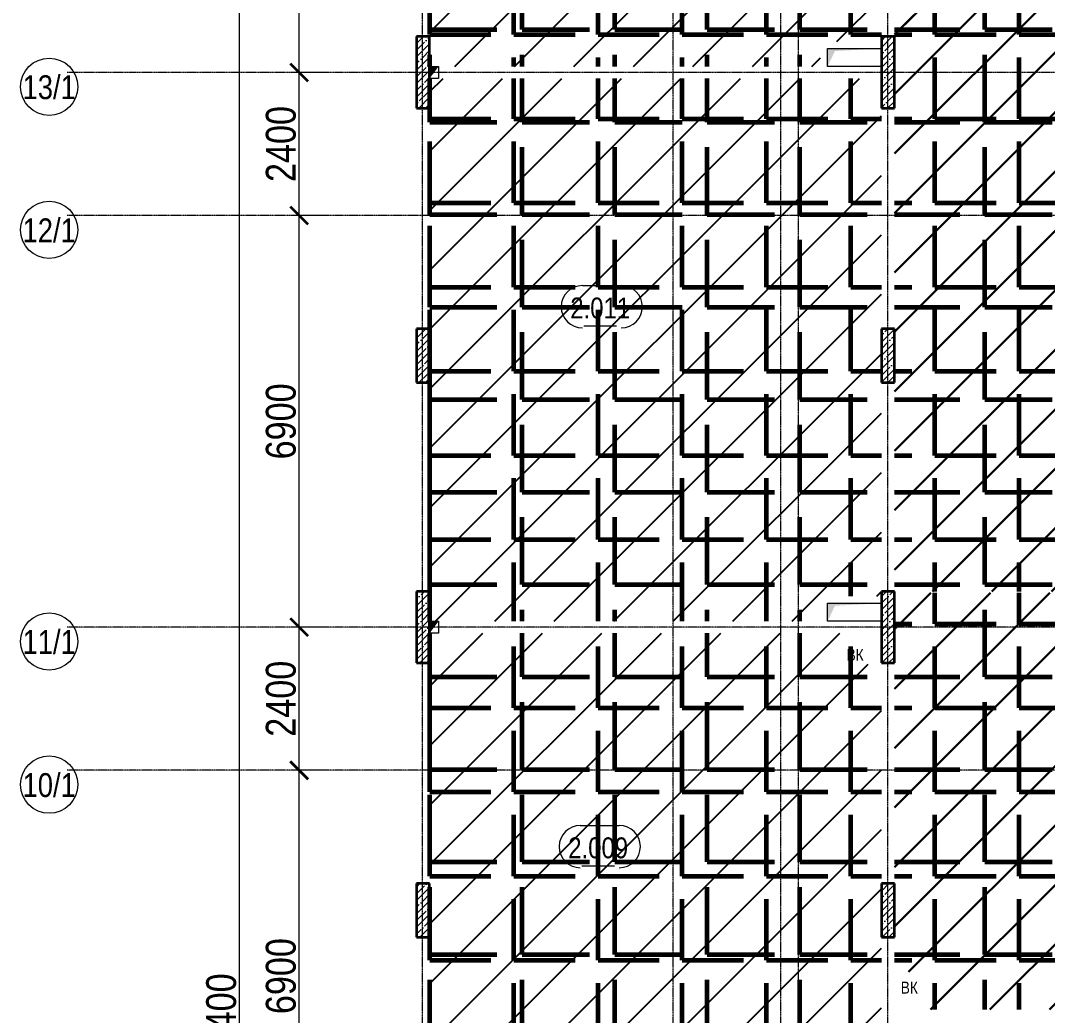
# Model space of a CAD drawing. Header units: millimetres. Extents: x -65509 to 912790, y 446 to 713294.
# Drawn here: x -6855 to 10353, y 203667 to 220347 of the extents above; entities that cross this region are included whole.
import ezdxf
from ezdxf.enums import TextEntityAlignment as Align

# ---------------------------------------------------------------- set-up
doc = ezdxf.new("R2010")
doc.units = ezdxf.units.MM
doc.linetypes.add('CENTER2', pattern=[28.575, 19.05, -3.175, 3.175, -3.175])
doc.linetypes.add('HIDDEN2', pattern=[4.7625, 3.175, -1.5875])
doc.layers.get('Defpoints').update_dxf_attribs({"color": 250})
doc.layers.add('1.1) Нал. пол 1 вып. классы в 1 блоке', color=5, linetype='Continuous')
for name, color, linetype, lineweight in [('8.1) Нал. пол 8 вып.', 190, 'Continuous', 30), ('8.2) Линолеум 8 вып', 90, 'Continuous', 60), ('9.1) Линолеум 9  9.2 Инв', 3, 'Continuous', 60), ('АР_Area', 250, 'Continuous', 5), ('АР_Колонны', 250, 'Continuous', 30), ('АР_Стены ЖБ', 250, 'Continuous', 35), ('АР_Штриховка', 250, 'Continuous', 0), ('ВК_Шахты', 250, 'Continuous', 9), ('ОВ_Классы', 250, 'Continuous', 0), ('ОВ_Отопление', 250, 'Continuous', 5), ('РД_Оси_100', 250, 'Continuous', 0), ('РД_Оси_размер', 250, 'Continuous', 0)]:
    doc.layers.add(name, color=color, linetype=linetype, lineweight=lineweight)
doc.styles.add('style1', font='ARIALN.TTF')
doc.styles.add('ккк', font='isocpeur.ttf', dxfattribs={"width": 0.85, "oblique": 15})
doc.dimstyles.new('Dim100_ареал', dxfattribs={"dimscale": 100, "dimtxt": 2.5, "dimasz": 1, "dimexe": 1, "dimexo": 1, "dimgap": 0.5, "dimtad": 1, "dimzin": 12, "dimdsep": 46, "dimtxsty": 'style1', "dimblk": 'ARCHTICK', "dimcen": 1, "dimdle": 1, "dimclrd": 256, "dimclre": 256, "dimaunit": 1, "dimadec": 0, "dimazin": 3, "dimtfac": 1, "dimtmove": 1, "dimatfit": 3, "dimldrblk": 'OPEN30', "dimfxl": 4, "dimfxlon": 1, "dimtolj": 1, "dimtzin": 0, "dimlwd": 9, "dimlwe": 9, "dimarcsym": 0})
pattern_1 = [(45, (-1573151.94, 141213.05), (-498.4042, 498.4042), [])]
pattern_2 = [(45, (-74007.1, 311187.15), (-112.2532, 112.2532), []), (45, (-73894.85, 311187.15), (-112.2532, 112.2532), [198.4375, -39.6875, 0, -39.6875])]
pattern_3 = [(0, (0, 0), (0, 1550.67), [1127.76, -422.91]), (90, (0, 0), (-1550.67, 9e-14), [1127.76, -422.91])]
pattern_4 = [(0, (0, 0), (0, 1410.97), [1026.16, -384.81]), (90, (0, 0), (-1410.97, 9e-14), [1026.16, -384.81])]

# ---------------------------------------------------------------- blocks, each defined once
blk = doc.blocks.new('otv')
at = {"linetype": 'Continuous'}
blk.add_lwpolyline([(0, -1), (0, 0), (1, 0), (1, -1)], close=True, dxfattribs=at)
blk.add_solid([(0, -1), (0, 0), (0.135, -0.137), (1, 0)], dxfattribs=at)
blk = doc.blocks.new('otv_в_стене')
at = {"linetype": 'Continuous'}
blk.add_lwpolyline([(0, -1), (0, 0), (1, 0), (1, -1)], close=True, dxfattribs=at)
blk.add_solid([(0, -1), (0, 0), (0.5, -0.5), (1, 0)], dxfattribs=at)
blk = doc.blocks.new('A-iden')
at = {"linetype": 'Continuous', "lineweight": 5}
blk.add_circle((0, -4), 3, dxfattribs=at)
at = {"color": 0, "linetype": 'Continuous', "lineweight": 20, "style": 'ккк', "width": 0.85}
blk.add_attdef('ID', text='', height=8, dxfattribs=at).set_placement((0.31, -3.85), align=Align.MIDDLE_CENTER)
blk = doc.blocks.new('_ArchTick')
at = {"color": 0, "linetype": 'ByBlock', "const_width": 0.15}
blk.add_lwpolyline([(-0.5, -0.5), (0.5, 0.5)], dxfattribs=at)
blk = doc.blocks.new('*D69')
at = {"layer": 'Defpoints', "color": 0, "transparency": 16777216}
for p in [(1193587, 165313), (1194587, 165313), (1194587, 158413)]:
    blk.add_point(p, dxfattribs=at)
at = {"layer": 'РД_Оси_размер', "lineweight": 9, "transparency": 16777216}
for p, q in [((1193587, 158313), (1193587, 165413)), ((1193987, 165313), (1193487, 165313)), ((1193987, 158413), (1193487, 158413))]:
    blk.add_line(p, q, dxfattribs=at)
at = {"layer": 'РД_Оси_размер', "lineweight": 9, "transparency": 16777216, "xscale": 300, "yscale": 300, "zscale": 300}
for p, rotation in [((1193587, 165313), 90), ((1193587, 158413), 270)]:
    blk.add_blockref('_ArchTick', p, dxfattribs=dict(at, rotation=rotation))
at = {"layer": 'РД_Оси_размер', "color": 0, "transparency": 16777216, "insert": (1193282, 161863), "char_height": 500, "attachment_point": 5, "rotation": 90, "style": 'style1'}
blk.add_mtext('\\A1;6900', dxfattribs=at)
blk = doc.blocks.new('_Open30')
at = {"color": 0, "linetype": 'ByBlock', "lineweight": -2}
for p, q in [((-1, 0.268), (0, 0)), ((0, 0), (-1, -0.268)), ((0, 0), (-1, 0))]:
    blk.add_line(p, q, dxfattribs=at)
blk = doc.blocks.new('*D70')
at = {"layer": 'Defpoints', "color": 0, "transparency": 16777216}
for p in [(1193587, 167713), (1194587, 167713), (1194587, 165313)]:
    blk.add_point(p, dxfattribs=at)
at = {"layer": 'РД_Оси_размер', "lineweight": 9, "transparency": 16777216}
for p, q in [((1193587, 165213), (1193587, 167813)), ((1193987, 167713), (1193487, 167713)), ((1193987, 165313), (1193487, 165313))]:
    blk.add_line(p, q, dxfattribs=at)
at = {"layer": 'РД_Оси_размер', "lineweight": 9, "transparency": 16777216, "xscale": 300, "yscale": 300, "zscale": 300}
for p, rotation in [((1193587, 167713), 90), ((1193587, 165313), 270)]:
    blk.add_blockref('_ArchTick', p, dxfattribs=dict(at, rotation=rotation))
at = {"layer": 'РД_Оси_размер', "color": 0, "transparency": 16777216, "insert": (1193282, 166513), "char_height": 500, "attachment_point": 5, "rotation": 90, "style": 'style1'}
blk.add_mtext('\\A1;2400', dxfattribs=at)
blk = doc.blocks.new('*D71')
at = {"layer": 'Defpoints', "color": 0, "transparency": 16777216}
for p in [(1193587, 174613), (1194587, 174613), (1194587, 167713)]:
    blk.add_point(p, dxfattribs=at)
at = {"layer": 'РД_Оси_размер', "lineweight": 9, "transparency": 16777216}
for p, q in [((1193587, 167613), (1193587, 174713)), ((1193987, 174613), (1193487, 174613)), ((1193987, 167713), (1193487, 167713))]:
    blk.add_line(p, q, dxfattribs=at)
at = {"layer": 'РД_Оси_размер', "lineweight": 9, "transparency": 16777216, "xscale": 300, "yscale": 300, "zscale": 300}
for p, rotation in [((1193587, 174613), 90), ((1193587, 167713), 270)]:
    blk.add_blockref('_ArchTick', p, dxfattribs=dict(at, rotation=rotation))
at = {"layer": 'РД_Оси_размер', "color": 0, "transparency": 16777216, "insert": (1193282, 171163), "char_height": 500, "attachment_point": 5, "rotation": 90, "style": 'style1'}
blk.add_mtext('\\A1;6900', dxfattribs=at)
blk = doc.blocks.new('*D72')
at = {"layer": 'Defpoints', "color": 0, "transparency": 16777216}
for p in [(1193587, 177013), (1194587, 177013), (1194587, 174613)]:
    blk.add_point(p, dxfattribs=at)
at = {"layer": 'РД_Оси_размер', "lineweight": 9, "transparency": 16777216}
for p, q in [((1193587, 174513), (1193587, 177113)), ((1193987, 177013), (1193487, 177013)), ((1193987, 174613), (1193487, 174613))]:
    blk.add_line(p, q, dxfattribs=at)
at = {"layer": 'РД_Оси_размер', "lineweight": 9, "transparency": 16777216, "xscale": 300, "yscale": 300, "zscale": 300}
for p, rotation in [((1193587, 177013), 90), ((1193587, 174613), 270)]:
    blk.add_blockref('_ArchTick', p, dxfattribs=dict(at, rotation=rotation))
at = {"layer": 'РД_Оси_размер', "color": 0, "transparency": 16777216, "insert": (1193282, 175813), "char_height": 500, "attachment_point": 5, "rotation": 90, "style": 'style1'}
blk.add_mtext('\\A1;2400', dxfattribs=at)
blk = doc.blocks.new('*D74')
at = {"layer": 'Defpoints', "color": 0, "transparency": 16777216}
for p in [(1193587, 183613), (1194587, 183613), (1194587, 177013)]:
    blk.add_point(p, dxfattribs=at)
at = {"layer": 'РД_Оси_размер', "lineweight": 9, "transparency": 16777216}
for p, q in [((1193987, 183613), (1193487, 183613)), ((1193587, 176913), (1193587, 183713)), ((1193987, 177013), (1193487, 177013))]:
    blk.add_line(p, q, dxfattribs=at)
at = {"layer": 'РД_Оси_размер', "lineweight": 9, "transparency": 16777216, "xscale": 300, "yscale": 300, "zscale": 300}
for p, rotation in [((1193587, 183613), 90), ((1193587, 177013), 270)]:
    blk.add_blockref('_ArchTick', p, dxfattribs=dict(at, rotation=rotation))
at = {"layer": 'РД_Оси_размер', "color": 0, "transparency": 16777216, "insert": (1193282, 180313), "char_height": 500, "attachment_point": 5, "rotation": 90, "style": 'style1'}
blk.add_mtext('\\A1;6600', dxfattribs=at)
blk = doc.blocks.new('*D92')
at = {"layer": 'Defpoints', "color": 0, "transparency": 16777216}
for p in [(1192587, 186313), (1194587, 186313), (1194587, 135913)]:
    blk.add_point(p, dxfattribs=at)
at = {"layer": 'РД_Оси_размер', "lineweight": 9, "transparency": 16777216}
for p, q in [((1192587, 135813), (1192587, 186413)), ((1192987, 186313), (1192487, 186313)), ((1192987, 135913), (1192487, 135913))]:
    blk.add_line(p, q, dxfattribs=at)
at = {"layer": 'РД_Оси_размер', "lineweight": 9, "transparency": 16777216, "xscale": 300, "yscale": 300, "zscale": 300}
for p, rotation in [((1192587, 186313), 90), ((1192587, 135913), 270)]:
    blk.add_blockref('_ArchTick', p, dxfattribs=dict(at, rotation=rotation))
at = {"layer": 'РД_Оси_размер', "color": 0, "transparency": 16777216, "insert": (1192282, 161113), "char_height": 500, "attachment_point": 5, "rotation": 90, "style": 'style1'}
blk.add_mtext('\\A1;50400', dxfattribs=at)
blk = doc.blocks.new('MOK-МаркаПом_овал_ареал')
for p, q in [((-2.99, 3.76), (3.52, 3.76)), ((-2.75, -3), (2.75, -3))]:
    blk.add_line(p, q)
for centre, radius, start, end in [((-2.99, 0.21), 3.55, 90, 270), ((3.52, 0.21), 3.55, 270, 90), ((-7.41, 0), 7.16, 0, 0.001)]:
    blk.add_arc(centre, radius, start, end)
at = {"color": 0, "style": 'style1'}
blk.add_attdef('АР-ПОМЕЩЕНИЕ:НОМЕР', text='', height=3, dxfattribs=at).set_placement((0.26, 0), align=Align.MIDDLE)
blk = doc.blocks.new('оси_рен')
at = {"layer": 'РД_Оси_100', "color": 251, "linetype": 'CENTER2', "true_color": 0x636466}
for p, q in [((1195652.916, 135558.25), (1195652.916, 223268.25)), ((1199852.916, 135558.25), (1199852.916, 223268.25)), ((1225207.916, 177013.25), (1189697.958, 177013.25)), ((1225207.916, 174613.25), (1189697.958, 174613.25)), ((1225207.916, 167713.25), (1189697.958, 167713.25)), ((1225207.916, 165313.25), (1189697.958, 165313.25))]:
    blk.add_line(p, q, dxfattribs=at)
for points in [[(1201652.916, 223268.25), (1201652.916, 135558.25)], [(1201952.916, 135558.25), (1201952.916, 223268.25)], [(1203452.916, 135558.25), (1203452.916, 223268.25)]]:
    blk.add_lwpolyline(points, dxfattribs=at)
at = {"layer": 'РД_Оси_100', "color": 251, "true_color": 0x636466}
ref = blk.add_blockref('A-iden', (1189397.958, 177413.25), dxfattribs=dict(at, xscale=160, yscale=160))
ref.add_attrib('ID', '13/1', dxfattribs={"layer": '0', "linetype": 'Continuous', "height": 400, "style": 'style1'}).set_placement((1189397.958, 176773.25), align=Align.MIDDLE)
ref = blk.add_blockref('A-iden', (1189397.958, 175013.25), dxfattribs=dict(at, xscale=160, yscale=160))
ref.add_attrib('ID', '12/1', dxfattribs={"layer": '0', "linetype": 'Continuous', "height": 400, "style": 'style1'}).set_placement((1189397.958, 174373.25), align=Align.MIDDLE)
ref = blk.add_blockref('A-iden', (1189397.958, 168113.25), dxfattribs=dict(at, xscale=160, yscale=160))
ref.add_attrib('ID', '11/1', dxfattribs={"layer": '0', "linetype": 'Continuous', "height": 400, "style": 'style1'}).set_placement((1189397.958, 167473.25), align=Align.MIDDLE)
ref = blk.add_blockref('A-iden', (1189397.958, 165713.25), dxfattribs=dict(at, xscale=160, yscale=160))
ref.add_attrib('ID', '10/1', dxfattribs={"layer": '0', "linetype": 'Continuous', "height": 400, "style": 'style1'}).set_placement((1189397.958, 165073.25), align=Align.MIDDLE)
at = {"layer": 'РД_Оси_размер', "color": 251, "true_color": 0x636466}
for base, p1, p2, picture, middle in [((1192587.313, 186313.25), (1194587.313, 135913.25), (1194587.313, 186313.25), '*D92', (1192282.026, 161113.25)), ((1193587.313, 183613.25), (1194587.313, 177013.25), (1194587.313, 183613.25), '*D74', (1193282.026, 180313.25)), ((1193587.313, 177013.25), (1194587.313, 174613.25), (1194587.313, 177013.25), '*D72', (1193282.026, 175813.25)), ((1193587.313, 174613.25), (1194587.313, 167713.25), (1194587.313, 174613.25), '*D71', (1193282.026, 171163.25)), ((1193587.313, 167713.25), (1194587.313, 165313.25), (1194587.313, 167713.25), '*D70', (1193282.026, 166513.25)), ((1193587.313, 165313.25), (1194587.313, 158413.25), (1194587.313, 165313.25), '*D69', (1193282.026, 161863.25))]:
    dim = blk.add_linear_dim(base=base, p1=p1, p2=p2, angle=90, dimstyle='Dim100_ареал', override={"dimtxt": 5, "dimasz": 3}, dxfattribs=at)
    dim.commit()
    dim.dimension.update_dxf_attribs({"geometry": picture, "text_midpoint": middle})

msp = doc.modelspace()

# ---------------------------------------------------------------- hatches: boundary and pattern name
at = {"layer": '1.1) Нал. пол 1 вып. классы в 1 блоке'}
h = msp.add_hatch(dxfattribs=at)
h.set_pattern_fill('ANSI31', color=256, scale=222)
h.set_pattern_definition(pattern_1)
h.paths.add_polyline_path([(7350, 228651.988), (0, 228651.988), (0, 227776.987), (-20, 227776.987), (-20, 224476.987), (0, 224476.987), (0, 223576.987), (-20, 223576.987), (-20, 222376.987), (-20, 221476.987), (-20, 220276.987), (-20, 220076.987), (0, 220076.987), (0, 219576.987), (150, 219576.987), (6550, 219576.987), (6550, 219996.987), (7570, 219996.987), (7570, 220076.987), (7570, 223576.987), (7570, 224476.987), (7570, 224876.987), (7570, 227776.987), (7570, 228231.987), (7350, 228231.987)])
h = msp.add_hatch(dxfattribs=at)
h.set_pattern_fill('ANSI31', color=256, scale=222)
h.set_pattern_definition(pattern_1)
h.paths.add_polyline_path([(7570, 218576.987), (7570, 218876.987), (7570, 219376.987), (0, 219376.987), (0, 218876.987), (-20, 218476.987), (-20, 215176.987), (0, 215176.987), (0, 214276.987), (-20, 213076.987), (-20, 212176.987), (-20, 210976.987), (-20, 210776.987), (0, 210776.987), (0, 210276.988), (150, 210276.988), (6550, 210276.988), (6550, 210696.988), (7570, 210696.988), (7570, 210776.987), (7570, 214276.988), (7570, 215176.987), (7570, 215676.987)])
h = msp.add_hatch(dxfattribs=at)
h.set_pattern_fill('ANSI31', color=256, scale=222)
h.set_pattern_definition(pattern_1)
h.paths.add_polyline_path([(7570, 209276.988), (7570, 209406.988), (7350, 209406.988), (7350, 210076.988), (0, 210076.988), (0, 209576.987), (-20, 209176.988), (-20, 205876.988), (0, 205876.988), (0, 204976.988), (-20, 203776.988), (-20, 202876.988), (-20, 201676.988), (-20, 201476.987), (0, 201476.987), (0, 200977.146), (150, 200977.146), (6550, 200977.146), (6550, 201397.146), (7570, 201397.146), (7570, 201476.987), (7570, 201876.988), (7570, 203766.987), (7570, 204276.987), (7570, 204976.988), (7570, 205876.988), (7570, 206376.988)])
h.paths.add_polyline_path([(6928.86, 209503.97), (7314.945, 209503.97), (7314.945, 209920.341), (6928.86, 209920.341)], flags=24)
at = {"layer": '8.1) Нал. пол 8 вып.'}
h = msp.add_hatch(dxfattribs=at)
h.set_pattern_fill('ANSI31', color=256, scale=222)
h.paths.add_polyline_path([(19880, 228651.988), (12080, 228651.988), (12080, 226186.987), (13280, 226186.987), (13280, 226186.988), (19860, 226186.988), (19860, 226476.987), (19880, 226476.987)])
h.paths.add_polyline_path([(19860, 230776.987), (19880, 230776.987), (19880, 233151.988), (13825, 233151.988), (13825, 228651.988), (19880, 228651.988), (19880, 229876.987), (19860, 229876.987)])
h.paths.add_polyline_path([(12070, 210751.988), (7790, 210751.988), (7790, 204396.987), (8310, 204396.987), (8310, 203766.987), (10700, 203766.987), (10700, 203816.987), (11450, 203816.987), (11450, 203766.987), (11550, 203766.987), (11550, 204396.987), (11561.98, 204396.987), (11561.91, 205210.001), (11561.91, 205518.998), (11561.847, 205518.998), (11561.777, 206332.011), (12070, 206331.763)])
h.paths.add_polyline_path([(12080, 228651.988), (7790, 228651.988), (7790, 210776.987), (12070, 210776.987), (12070, 211576.988), (12070, 212176.987), (12070, 213076.987), (12070, 213716.987), (11560, 213716.987), (11560, 213916.846), (11560, 214616.846), (11560, 214806.987), (11560, 214866.846), (11560, 215566.846), (11560, 215776.987), (11560, 215816.846), (11560, 216516.846), (11680, 216516.846), (11680, 215816.846), (11680, 215776.987), (12080, 215776.987)])
h.paths.add_polyline_path([(11944.96, 215758.532), (12521.427, 215758.532), (12521.427, 216037.741), (11944.96, 216037.741)], flags=9)
h.paths.add_polyline_path([(9460, 228231.988), (7790, 228231.988), (7790, 228651.988), (9460, 228651.988)], flags=16)
h = msp.add_hatch(dxfattribs=at)
h.set_pattern_fill('ANSI31', color=256, scale=222)
h.paths.add_polyline_path([(19860, 230776.987), (19872.253, 232231.988), (17680, 232231.988), (16593.632, 232239.688), (16593.632, 233151.988), (13825, 233151.988), (13825, 228651.988), (19880, 228651.988), (19880, 229876.987), (19860, 229876.987)])
h.paths.add_polyline_path([(19880, 228651.988), (12080, 228651.988), (12080, 226186.987), (13280, 226186.987), (13280, 226186.988), (19860, 226186.988), (19860, 226476.987)])
h.paths.add_polyline_path([(12070, 224426.988), (12070, 224646.988), (12070, 225596.988), (12070, 225966.988), (12080, 228651.988), (9460, 228651.988), (9460, 228231.988), (7790, 228231.988), (7790, 210776.987), (12070, 210776.987), (12070, 211576.988), (12070, 212176.987), (12070, 213076.987), (12070, 213716.987), (11560, 213716.987), (11560, 213916.846), (11560, 214616.846), (11560, 214806.987), (11560, 214866.846), (11560, 215566.846), (11560, 215776.987), (11560, 215816.846), (11560, 216516.846), (11560, 216746.987), (12070, 216746.987), (12070, 217526.988), (12070, 218626.988), (12070, 219026.988), (12070, 220126.988), (12070, 220901.743), (11850, 220901.743), (11850, 221191.743), (12070, 221191.743), (12070, 221326.987), (12070, 222426.987), (12070, 223326.987), (12070, 223326.988)])
h.paths.add_polyline_path([(12070, 210751.988), (7790, 210751.988), (7790, 204396.987), (8310, 204396.987), (8310, 203766.987), (10700, 203766.987), (10700, 203816.987), (11450, 203816.987), (11550, 203809.051), (11550, 204396.987), (11561.943, 205212.32), (11561.917, 205518.998), (11561.847, 205518.998), (11561.777, 206332.011), (12070, 206331.763)])
at = {"layer": '8.2) Линолеум 8 вып'}
h = msp.add_hatch(dxfattribs=at)
h.set_pattern_fill('ANGLE', color=256, scale=222)
h.set_pattern_definition(pattern_3)
h.paths.add_polyline_path([(19880, 228651.988), (12080, 228651.988), (12080, 226186.987), (13280, 226186.987), (13280, 226186.988), (19860, 226186.988), (19860, 226476.987), (19880, 226476.987)])
h.paths.add_polyline_path([(19860, 230776.987), (19880, 230776.987), (19880, 233151.988), (13825, 233151.988), (13825, 228651.988), (19880, 228651.988), (19880, 229876.987), (19860, 229876.987)])
h.paths.add_polyline_path([(12070, 210751.988), (7790, 210751.988), (7790, 204396.987), (8310, 204396.987), (8310, 203766.987), (10700, 203766.987), (10700, 203816.987), (11450, 203816.987), (11450, 203766.987), (11550, 203766.987), (11550, 204396.987), (11561.98, 204396.987), (11561.91, 205210.001), (11561.91, 205518.998), (11561.847, 205518.998), (11561.777, 206332.011), (12070, 206331.763)])
h.paths.add_polyline_path([(12080, 228651.988), (7790, 228651.988), (7790, 210776.987), (12070, 210776.987), (12070, 211576.988), (12070, 212176.987), (12070, 213076.987), (12070, 213716.987), (11560, 213716.987), (11560, 213916.846), (11560, 214616.846), (11560, 214806.987), (11560, 214866.846), (11560, 215566.846), (11560, 215776.987), (11560, 215816.846), (11560, 216516.846), (11680, 216516.846), (11680, 215816.846), (11680, 215776.987), (12080, 215776.987)])
h.paths.add_polyline_path([(11944.96, 215758.532), (12521.427, 215758.532), (12521.427, 216037.741), (11944.96, 216037.741)], flags=9)
h.paths.add_polyline_path([(9460, 228231.988), (7790, 228231.988), (7790, 228651.988), (9460, 228651.988)], flags=16)
h = msp.add_hatch(dxfattribs=at)
h.set_pattern_fill('ANGLE', color=256, scale=222)
h.set_pattern_definition(pattern_3)
h.paths.add_polyline_path([(19860, 230776.987), (19872.253, 232231.988), (17680, 232231.988), (16593.632, 232239.688), (16593.632, 233151.988), (13825, 233151.988), (13825, 228651.988), (19880, 228651.988), (19880, 229876.987), (19860, 229876.987)])
h.paths.add_polyline_path([(19880, 228651.988), (12080, 228651.988), (12080, 226186.987), (13280, 226186.987), (13280, 226186.988), (19860, 226186.988), (19860, 226476.987)])
h.paths.add_polyline_path([(12070, 224426.988), (12070, 224646.988), (12070, 225596.988), (12070, 225966.988), (12080, 228651.988), (9460, 228651.988), (9460, 228231.988), (7790, 228231.988), (7790, 210776.987), (12070, 210776.987), (12070, 211576.988), (12070, 212176.987), (12070, 213076.987), (12070, 213716.987), (11560, 213716.987), (11560, 213916.846), (11560, 214616.846), (11560, 214806.987), (11560, 214866.846), (11560, 215566.846), (11560, 215776.987), (11560, 215816.846), (11560, 216516.846), (11560, 216746.987), (12070, 216746.987), (12070, 217526.988), (12070, 218626.988), (12070, 219026.988), (12070, 220126.988), (12070, 220901.743), (11850, 220901.743), (11850, 221191.743), (12070, 221191.743), (12070, 221326.987), (12070, 222426.987), (12070, 223326.987), (12070, 223326.988)])
h.paths.add_polyline_path([(12070, 210751.988), (7790, 210751.988), (7790, 204396.987), (8310, 204396.987), (8310, 203766.987), (10700, 203766.987), (10700, 203816.987), (11450, 203816.987), (11550, 203809.051), (11550, 204396.987), (11561.943, 205212.32), (11561.917, 205518.998), (11561.847, 205518.998), (11561.777, 206332.011), (12070, 206331.763)])
h = msp.add_hatch(dxfattribs=at)
h.set_pattern_fill('ANGLE', color=256, scale=222)
h.set_pattern_definition(pattern_3)
h.paths.add_polyline_path([(7350, 228651.988), (0, 228651.988), (0, 227776.987), (-20, 227776.987), (-20, 224476.987), (0, 224476.987), (0, 223576.987), (-20, 223576.987), (-20, 222376.987), (-20, 221476.987), (-20, 220276.987), (-20, 220076.987), (0, 220076.987), (0, 219576.987), (150, 219576.987), (6550, 219576.987), (6550, 219996.987), (7570, 219996.987), (7570, 220076.987), (7570, 223576.987), (7570, 224476.987), (7570, 224876.987), (7570, 227776.987), (7570, 228231.987), (7350, 228231.987)])
h = msp.add_hatch(dxfattribs=at)
h.set_pattern_fill('ANGLE', color=256, scale=222)
h.set_pattern_definition(pattern_3)
h.paths.add_polyline_path([(7570, 218576.987), (7570, 218876.987), (7570, 219376.987), (0, 219376.987), (0, 218876.987), (-20, 218476.987), (-20, 215176.987), (0, 215176.987), (0, 214276.987), (-20, 213076.987), (-20, 212176.987), (-20, 210976.987), (-20, 210776.987), (0, 210776.987), (0, 210276.988), (150, 210276.988), (6550, 210276.988), (6550, 210696.988), (7570, 210696.988), (7570, 210776.987), (7570, 214276.988), (7570, 215176.987), (7570, 215676.987)])
h = msp.add_hatch(dxfattribs=at)
h.set_pattern_fill('ANGLE', color=256, scale=222)
h.set_pattern_definition(pattern_3)
h.paths.add_polyline_path([(7570, 209276.988), (7570, 209406.988), (7350, 209406.988), (7350, 210076.988), (0, 210076.988), (0, 209576.987), (-20, 209176.988), (-20, 205876.988), (0, 205876.988), (0, 204976.988), (-20, 203776.988), (-20, 202876.988), (-20, 201676.988), (-20, 201476.987), (0, 201476.987), (0, 200977.146), (150, 200977.146), (6550, 200977.146), (6550, 201397.146), (7570, 201397.146), (7570, 201476.987), (7570, 201876.988), (7570, 203766.987), (7570, 204276.987), (7570, 204976.988), (7570, 205876.988), (7570, 206376.988)])
h.paths.add_polyline_path([(6928.86, 209503.97), (7314.945, 209503.97), (7314.945, 209920.341), (6928.86, 209920.341)], flags=24)
at = {"layer": '9.1) Линолеум 9  9.2 Инв'}
h = msp.add_hatch(dxfattribs=at)
h.set_pattern_fill('ANGLE', color=256, scale=202)
h.set_pattern_definition(pattern_4)
h.paths.add_polyline_path([(19880, 228651.988), (12080, 228651.988), (12080, 226186.987), (13280, 226186.987), (13280, 226186.988), (19860, 226186.988), (19860, 226476.987), (19880, 226476.987)])
h.paths.add_polyline_path([(19860, 230776.987), (19880, 230776.987), (19880, 233151.988), (13825, 233151.988), (13825, 228651.988), (19880, 228651.988), (19880, 229876.987), (19860, 229876.987)])
h.paths.add_polyline_path([(12070, 210751.988), (7790, 210751.988), (7790, 204396.987), (8310, 204396.987), (8310, 203766.987), (10700, 203766.987), (10700, 203816.987), (11450, 203816.987), (11450, 203766.987), (11550, 203766.987), (11550, 204396.987), (11561.98, 204396.987), (11561.91, 205210.001), (11561.91, 205518.998), (11561.847, 205518.998), (11561.777, 206332.011), (12070, 206331.763)])
h.paths.add_polyline_path([(12080, 228651.988), (7790, 228651.988), (7790, 210776.987), (12070, 210776.987), (12070, 211576.988), (12070, 212176.987), (12070, 213076.987), (12070, 213716.987), (11560, 213716.987), (11560, 213916.846), (11560, 214616.846), (11560, 214806.987), (11560, 214866.846), (11560, 215566.846), (11560, 215776.987), (11560, 215816.846), (11560, 216516.846), (11680, 216516.846), (11680, 215816.846), (11680, 215776.987), (12080, 215776.987)])
h.paths.add_polyline_path([(11944.96, 215758.532), (12521.427, 215758.532), (12521.427, 216037.741), (11944.96, 216037.741)], flags=9)
h.paths.add_polyline_path([(9460, 228231.988), (7790, 228231.988), (7790, 228651.988), (9460, 228651.988)], flags=16)
h = msp.add_hatch(dxfattribs=at)
h.set_pattern_fill('ANGLE', color=256, scale=202)
h.set_pattern_definition(pattern_4)
h.paths.add_polyline_path([(19860, 230776.987), (19872.253, 232231.988), (17680, 232231.988), (16593.632, 232239.688), (16593.632, 233151.988), (13825, 233151.988), (13825, 228651.988), (19880, 228651.988), (19880, 229876.987), (19860, 229876.987)])
h.paths.add_polyline_path([(19880, 228651.988), (12080, 228651.988), (12080, 226186.987), (13280, 226186.987), (13280, 226186.988), (19860, 226186.988), (19860, 226476.987)])
h.paths.add_polyline_path([(12070, 224426.988), (12070, 224646.988), (12070, 225596.988), (12070, 225966.988), (12080, 228651.988), (9460, 228651.988), (9460, 228231.988), (7790, 228231.988), (7790, 210776.987), (12070, 210776.987), (12070, 211576.988), (12070, 212176.987), (12070, 213076.987), (12070, 213716.987), (11560, 213716.987), (11560, 213916.846), (11560, 214616.846), (11560, 214806.987), (11560, 214866.846), (11560, 215566.846), (11560, 215776.987), (11560, 215816.846), (11560, 216516.846), (11560, 216746.987), (12070, 216746.987), (12070, 217526.988), (12070, 218626.988), (12070, 219026.988), (12070, 220126.988), (12070, 220901.743), (11850, 220901.743), (11850, 221191.743), (12070, 221191.743), (12070, 221326.987), (12070, 222426.987), (12070, 223326.987), (12070, 223326.988)])
h.paths.add_polyline_path([(12070, 210751.988), (7790, 210751.988), (7790, 204396.987), (8310, 204396.987), (8310, 203766.987), (10700, 203766.987), (10700, 203816.987), (11450, 203816.987), (11550, 203809.051), (11550, 204396.987), (11561.943, 205212.32), (11561.917, 205518.998), (11561.847, 205518.998), (11561.777, 206332.011), (12070, 206331.763)])
h = msp.add_hatch(dxfattribs=at)
h.set_pattern_fill('ANGLE', color=256, scale=202)
h.set_pattern_definition(pattern_4)
h.paths.add_polyline_path([(7350, 228651.988), (0, 228651.988), (0, 227776.987), (-20, 227776.987), (-20, 224476.987), (0, 224476.987), (0, 223576.987), (-20, 223576.987), (-20, 222376.987), (-20, 221476.987), (-20, 220276.987), (-20, 220076.987), (0, 220076.987), (0, 219576.987), (150, 219576.987), (6550, 219576.987), (6550, 219996.987), (7570, 219996.987), (7570, 220076.987), (7570, 223576.987), (7570, 224476.987), (7570, 224876.987), (7570, 227776.987), (7570, 228231.987), (7350, 228231.987)])
h = msp.add_hatch(dxfattribs=at)
h.set_pattern_fill('ANGLE', color=256, scale=202)
h.set_pattern_definition(pattern_4)
h.paths.add_polyline_path([(7570, 218576.987), (7570, 218876.987), (7570, 219376.987), (0, 219376.987), (0, 218876.987), (-20, 218476.987), (-20, 215176.987), (0, 215176.987), (0, 214276.987), (-20, 213076.987), (-20, 212176.987), (-20, 210976.987), (-20, 210776.987), (0, 210776.987), (0, 210276.988), (150, 210276.988), (6550, 210276.988), (6550, 210696.988), (7570, 210696.988), (7570, 210776.987), (7570, 214276.988), (7570, 215176.987), (7570, 215676.987)])
h = msp.add_hatch(dxfattribs=at)
h.set_pattern_fill('ANGLE', color=256, scale=202)
h.set_pattern_definition(pattern_4)
h.paths.add_polyline_path([(7570, 209276.988), (7570, 209406.988), (7350, 209406.988), (7350, 210076.988), (0, 210076.988), (0, 209576.987), (-20, 209176.988), (-20, 205876.988), (0, 205876.988), (0, 204976.988), (-20, 203776.988), (-20, 202876.988), (-20, 201676.988), (-20, 201476.987), (0, 201476.987), (0, 200977.146), (150, 200977.146), (6550, 200977.146), (6550, 201397.146), (7570, 201397.146), (7570, 201476.987), (7570, 201876.988), (7570, 203766.987), (7570, 204276.987), (7570, 204976.988), (7570, 205876.988), (7570, 206376.988)])
h.paths.add_polyline_path([(6928.86, 209503.97), (7314.945, 209503.97), (7314.945, 209920.341), (6928.86, 209920.341)], flags=24)
at = {"layer": 'АР_Штриховка', "linetype": 'Continuous'}
h = msp.add_hatch(dxfattribs=at)
h.set_pattern_fill('ANSI35', color=256, scale=25, style=0)
h.set_pattern_definition(pattern_2)
h.paths.add_polyline_path([(-220, 218876.987), (0, 218876.987), (0, 220076.987), (-220, 220076.987)], flags=0)
h = msp.add_hatch(dxfattribs=at)
h.set_pattern_fill('ANSI35', color=256, scale=25, style=0)
h.set_pattern_definition(pattern_2)
h.paths.add_polyline_path([(7570, 218876.987), (7790, 218876.987), (7790, 220076.987), (7570, 220076.987)], flags=0)
h = msp.add_hatch(dxfattribs=at)
h.set_pattern_fill('ANSI35', color=256, scale=25, style=0)
h.set_pattern_definition(pattern_2)
h.paths.add_polyline_path([(-220, 214276.987), (0, 214276.987), (0, 215176.987), (-220, 215176.987)], flags=0)
h = msp.add_hatch(dxfattribs=at)
h.set_pattern_fill('ANSI35', color=256, scale=25, style=0)
h.set_pattern_definition(pattern_2)
h.paths.add_polyline_path([(7570, 214276.987), (7790, 214276.987), (7790, 215176.987), (7570, 215176.987)], flags=0)
h = msp.add_hatch(dxfattribs=at)
h.set_pattern_fill('ANSI35', color=256, scale=25, style=0)
h.set_pattern_definition(pattern_2)
h.paths.add_polyline_path([(-220, 209576.987), (0, 209576.987), (0, 210776.987), (-220, 210776.987)], flags=0)
h = msp.add_hatch(dxfattribs=at)
h.set_pattern_fill('ANSI35', color=256, scale=25, style=0)
h.set_pattern_definition(pattern_2)
h.paths.add_polyline_path([(7570, 209576.987), (7790, 209576.987), (7790, 210776.987), (7570, 210776.987)], flags=0)
h = msp.add_hatch(dxfattribs=at)
h.set_pattern_fill('ANSI35', color=256, scale=25, style=0)
h.set_pattern_definition(pattern_2)
h.paths.add_polyline_path([(-220, 204976.988), (0, 204976.988), (0, 205876.988), (-220, 205876.988)], flags=0)
h = msp.add_hatch(dxfattribs=at)
h.set_pattern_fill('ANSI35', color=256, scale=25, style=0)
h.set_pattern_definition(pattern_2)
h.paths.add_polyline_path([(7570, 204976.988), (7790, 204976.988), (7790, 205876.988), (7570, 205876.988)], flags=0)

# ---------------------------------------------------------------- linework, layer by layer
at = {"layer": 'АР_Колонны', "linetype": 'HIDDEN2'}
for p, q in [((-220, 220076.987), (0, 220076.987)), ((-220, 218876.987), (-220, 220076.987)), ((0, 220076.987), (0, 218876.987)), ((7570, 220076.987), (7790, 220076.987)), ((7570, 218876.987), (7570, 220076.987)), ((7790, 220076.987), (7790, 218876.987)), ((0, 218876.987), (-220, 218876.987)), ((7790, 218876.987), (7570, 218876.987)), ((-220, 215176.987), (0, 215176.987)), ((-220, 214276.987), (-220, 215176.987)), ((0, 215176.987), (0, 214276.987)), ((7570, 215176.987), (7790, 215176.987)), ((7570, 214276.987), (7570, 215176.987)), ((7790, 215176.987), (7790, 214276.987)), ((0, 214276.987), (-220, 214276.987)), ((7790, 214276.987), (7570, 214276.987)), ((-220, 210776.987), (0, 210776.987)), ((-220, 209576.987), (-220, 210776.987)), ((0, 210776.987), (0, 209576.987)), ((7570, 210776.987), (7790, 210776.987)), ((7570, 209576.987), (7570, 210776.987)), ((7790, 210776.987), (7790, 209576.987)), ((0, 209576.987), (-220, 209576.987)), ((7790, 209576.987), (7570, 209576.987)), ((-220, 205876.988), (0, 205876.988)), ((-220, 204976.988), (-220, 205876.988)), ((0, 205876.988), (0, 204976.988)), ((7570, 205876.988), (7790, 205876.988)), ((7570, 204976.988), (7570, 205876.988)), ((7790, 205876.988), (7790, 204976.988)), ((0, 204976.988), (-220, 204976.988)), ((7790, 204976.988), (7570, 204976.988))]:
    msp.add_line(p, q, dxfattribs=at)
at = {"layer": 'АР_Колонны', "linetype": 'Continuous'}
for p, q in [((0, 220076.987), (-220, 220076.987)), ((-220, 220076.987), (-220, 218876.987)), ((0, 220076.987), (-220, 220076.987)), ((-220, 220076.987), (-220, 218876.987)), ((0, 218876.987), (0, 220076.987)), ((0, 218876.987), (0, 220076.987)), ((7790, 220076.987), (7570, 220076.987)), ((7570, 220076.987), (7570, 218876.987)), ((7790, 220076.987), (7570, 220076.987)), ((7570, 220076.987), (7570, 218876.987)), ((7790, 218876.987), (7790, 220076.987)), ((7790, 218876.987), (7790, 220076.987)), ((-220, 218876.987), (0, 218876.987)), ((-220, 218876.987), (0, 218876.987)), ((7570, 218876.987), (7790, 218876.987)), ((7570, 218876.987), (7790, 218876.987)), ((0, 215176.987), (-220, 215176.987)), ((-220, 215176.987), (-220, 214276.987)), ((0, 215176.987), (-220, 215176.987)), ((-220, 215176.987), (-220, 214276.987)), ((0, 214276.987), (0, 215176.987)), ((0, 214276.987), (0, 215176.987)), ((7790, 215176.987), (7570, 215176.987)), ((7570, 215176.987), (7570, 214276.987)), ((7790, 215176.987), (7570, 215176.987)), ((7570, 215176.987), (7570, 214276.987)), ((7790, 214276.987), (7790, 215176.987)), ((7790, 214276.987), (7790, 215176.987)), ((-220, 214276.987), (0, 214276.987)), ((-220, 214276.987), (0, 214276.987)), ((7570, 214276.987), (7790, 214276.987)), ((7570, 214276.987), (7790, 214276.987)), ((0, 210776.987), (-220, 210776.987)), ((-220, 210776.987), (-220, 209576.987)), ((0, 210776.987), (-220, 210776.987)), ((-220, 210776.987), (-220, 209576.987)), ((0, 209576.987), (0, 210776.987)), ((0, 209576.987), (0, 210776.987)), ((7790, 210776.987), (7570, 210776.987)), ((7570, 210776.987), (7570, 209576.987)), ((7790, 210776.987), (7570, 210776.987)), ((7570, 210776.987), (7570, 209576.987)), ((7790, 209576.987), (7790, 210776.987)), ((7790, 209576.987), (7790, 210776.987)), ((-220, 209576.987), (0, 209576.987)), ((-220, 209576.987), (0, 209576.987)), ((7570, 209576.987), (7790, 209576.987)), ((7570, 209576.987), (7790, 209576.987)), ((0, 205876.988), (-220, 205876.988)), ((-220, 205876.988), (-220, 204976.988)), ((0, 205876.988), (-220, 205876.988)), ((-220, 205876.988), (-220, 204976.988)), ((0, 204976.988), (0, 205876.988)), ((0, 204976.988), (0, 205876.988)), ((7790, 205876.988), (7570, 205876.988)), ((7570, 205876.988), (7570, 204976.988)), ((7790, 205876.988), (7570, 205876.988)), ((7570, 205876.988), (7570, 204976.988)), ((7790, 204976.988), (7790, 205876.988)), ((7790, 204976.988), (7790, 205876.988)), ((-220, 204976.988), (0, 204976.988)), ((-220, 204976.988), (0, 204976.988)), ((7570, 204976.988), (7790, 204976.988)), ((7570, 204976.988), (7790, 204976.988))]:
    msp.add_line(p, q, dxfattribs=at)
at = {"layer": 'АР_Стены ЖБ', "linetype": 'Continuous'}
for p, q in [((0, 220076.987), (-220, 220076.987)), ((-220, 220076.987), (-220, 218876.987)), ((0, 218876.987), (0, 220076.987)), ((7790, 220076.987), (7570, 220076.987)), ((7570, 220076.987), (7570, 218876.987)), ((7790, 218876.987), (7790, 220076.987)), ((-220, 218876.987), (0, 218876.987)), ((7570, 218876.987), (7790, 218876.987)), ((0, 215176.987), (-220, 215176.987)), ((-220, 215176.987), (-220, 214276.987)), ((0, 214276.987), (0, 215176.987)), ((7790, 215176.987), (7570, 215176.987)), ((7570, 215176.987), (7570, 214276.987)), ((7790, 214276.987), (7790, 215176.987)), ((-220, 214276.987), (0, 214276.987)), ((7570, 214276.987), (7790, 214276.987)), ((0, 210776.987), (-220, 210776.987)), ((-220, 210776.987), (-220, 209576.987)), ((0, 209576.987), (0, 210776.987)), ((7790, 210776.987), (7570, 210776.987)), ((7570, 210776.987), (7570, 209576.987)), ((7790, 209576.987), (7790, 210776.987)), ((-220, 209576.987), (0, 209576.987)), ((7570, 209576.987), (7790, 209576.987)), ((0, 205876.988), (-220, 205876.988)), ((-220, 205876.988), (-220, 204976.988)), ((0, 204976.988), (0, 205876.988)), ((7790, 205876.988), (7570, 205876.988)), ((7570, 205876.988), (7570, 204976.988)), ((7790, 204976.988), (7790, 205876.988)), ((-220, 204976.988), (0, 204976.988)), ((7570, 204976.988), (7790, 204976.988))]:
    msp.add_line(p, q, dxfattribs=at)

# ---------------------------------------------------------------- block references
msp.add_blockref('оси_рен', (-1195772.915, 42463.738))
at = {"layer": 'АР_Area', "color": 250, "linetype": 'Continuous', "lineweight": 25}
ref = msp.add_blockref('MOK-МаркаПом_овал_ареал', (2858.313, 215527.554), dxfattribs=dict(at, xscale=100, yscale=100, zscale=100))
ref.add_attrib('АР-ПОМЕЩЕНИЕ:НОМЕР', '2.011', dxfattribs={"layer": '0', "color": 0, "height": 350, "style": 'style1'}).set_placement((2858.313, 215527.554), align=Align.MIDDLE)
ref = msp.add_blockref('MOK-МаркаПом_овал_ареал', (2824.482, 206477.411), dxfattribs=dict(at, xscale=100, yscale=100, zscale=100))
ref.add_attrib('АР-ПОМЕЩЕНИЕ:НОМЕР', '2.009', dxfattribs={"layer": '0', "color": 0, "height": 350, "style": 'style1'}).set_placement((2824.482, 206477.411), align=Align.MIDDLE)
at = {"layer": 'ОВ_Классы', "xscale": 900, "yscale": 300}
for p in [(6670, 219876.987), (6670, 210576.988)]:
    msp.add_blockref('otv', p, dxfattribs=at)
at = {"layer": 'ОВ_Отопление', "color": 1, "xscale": 150, "yscale": 200}
for p in [(0, 219576.987), (0, 210276.988)]:
    msp.add_blockref('otv_в_стене', p, dxfattribs=at)

# ---------------------------------------------------------------- texts
at = {"layer": 'ВК_Шахты', "char_height": 200, "width": 500, "attachment_point": 5, "style": 'style1'}
for insert in [(7130.02, 209712.974), (8037.958, 204134.145)]:
    msp.add_mtext('ВК', dxfattribs=dict(at, insert=insert))

doc.saveas('drawing.dxf')
